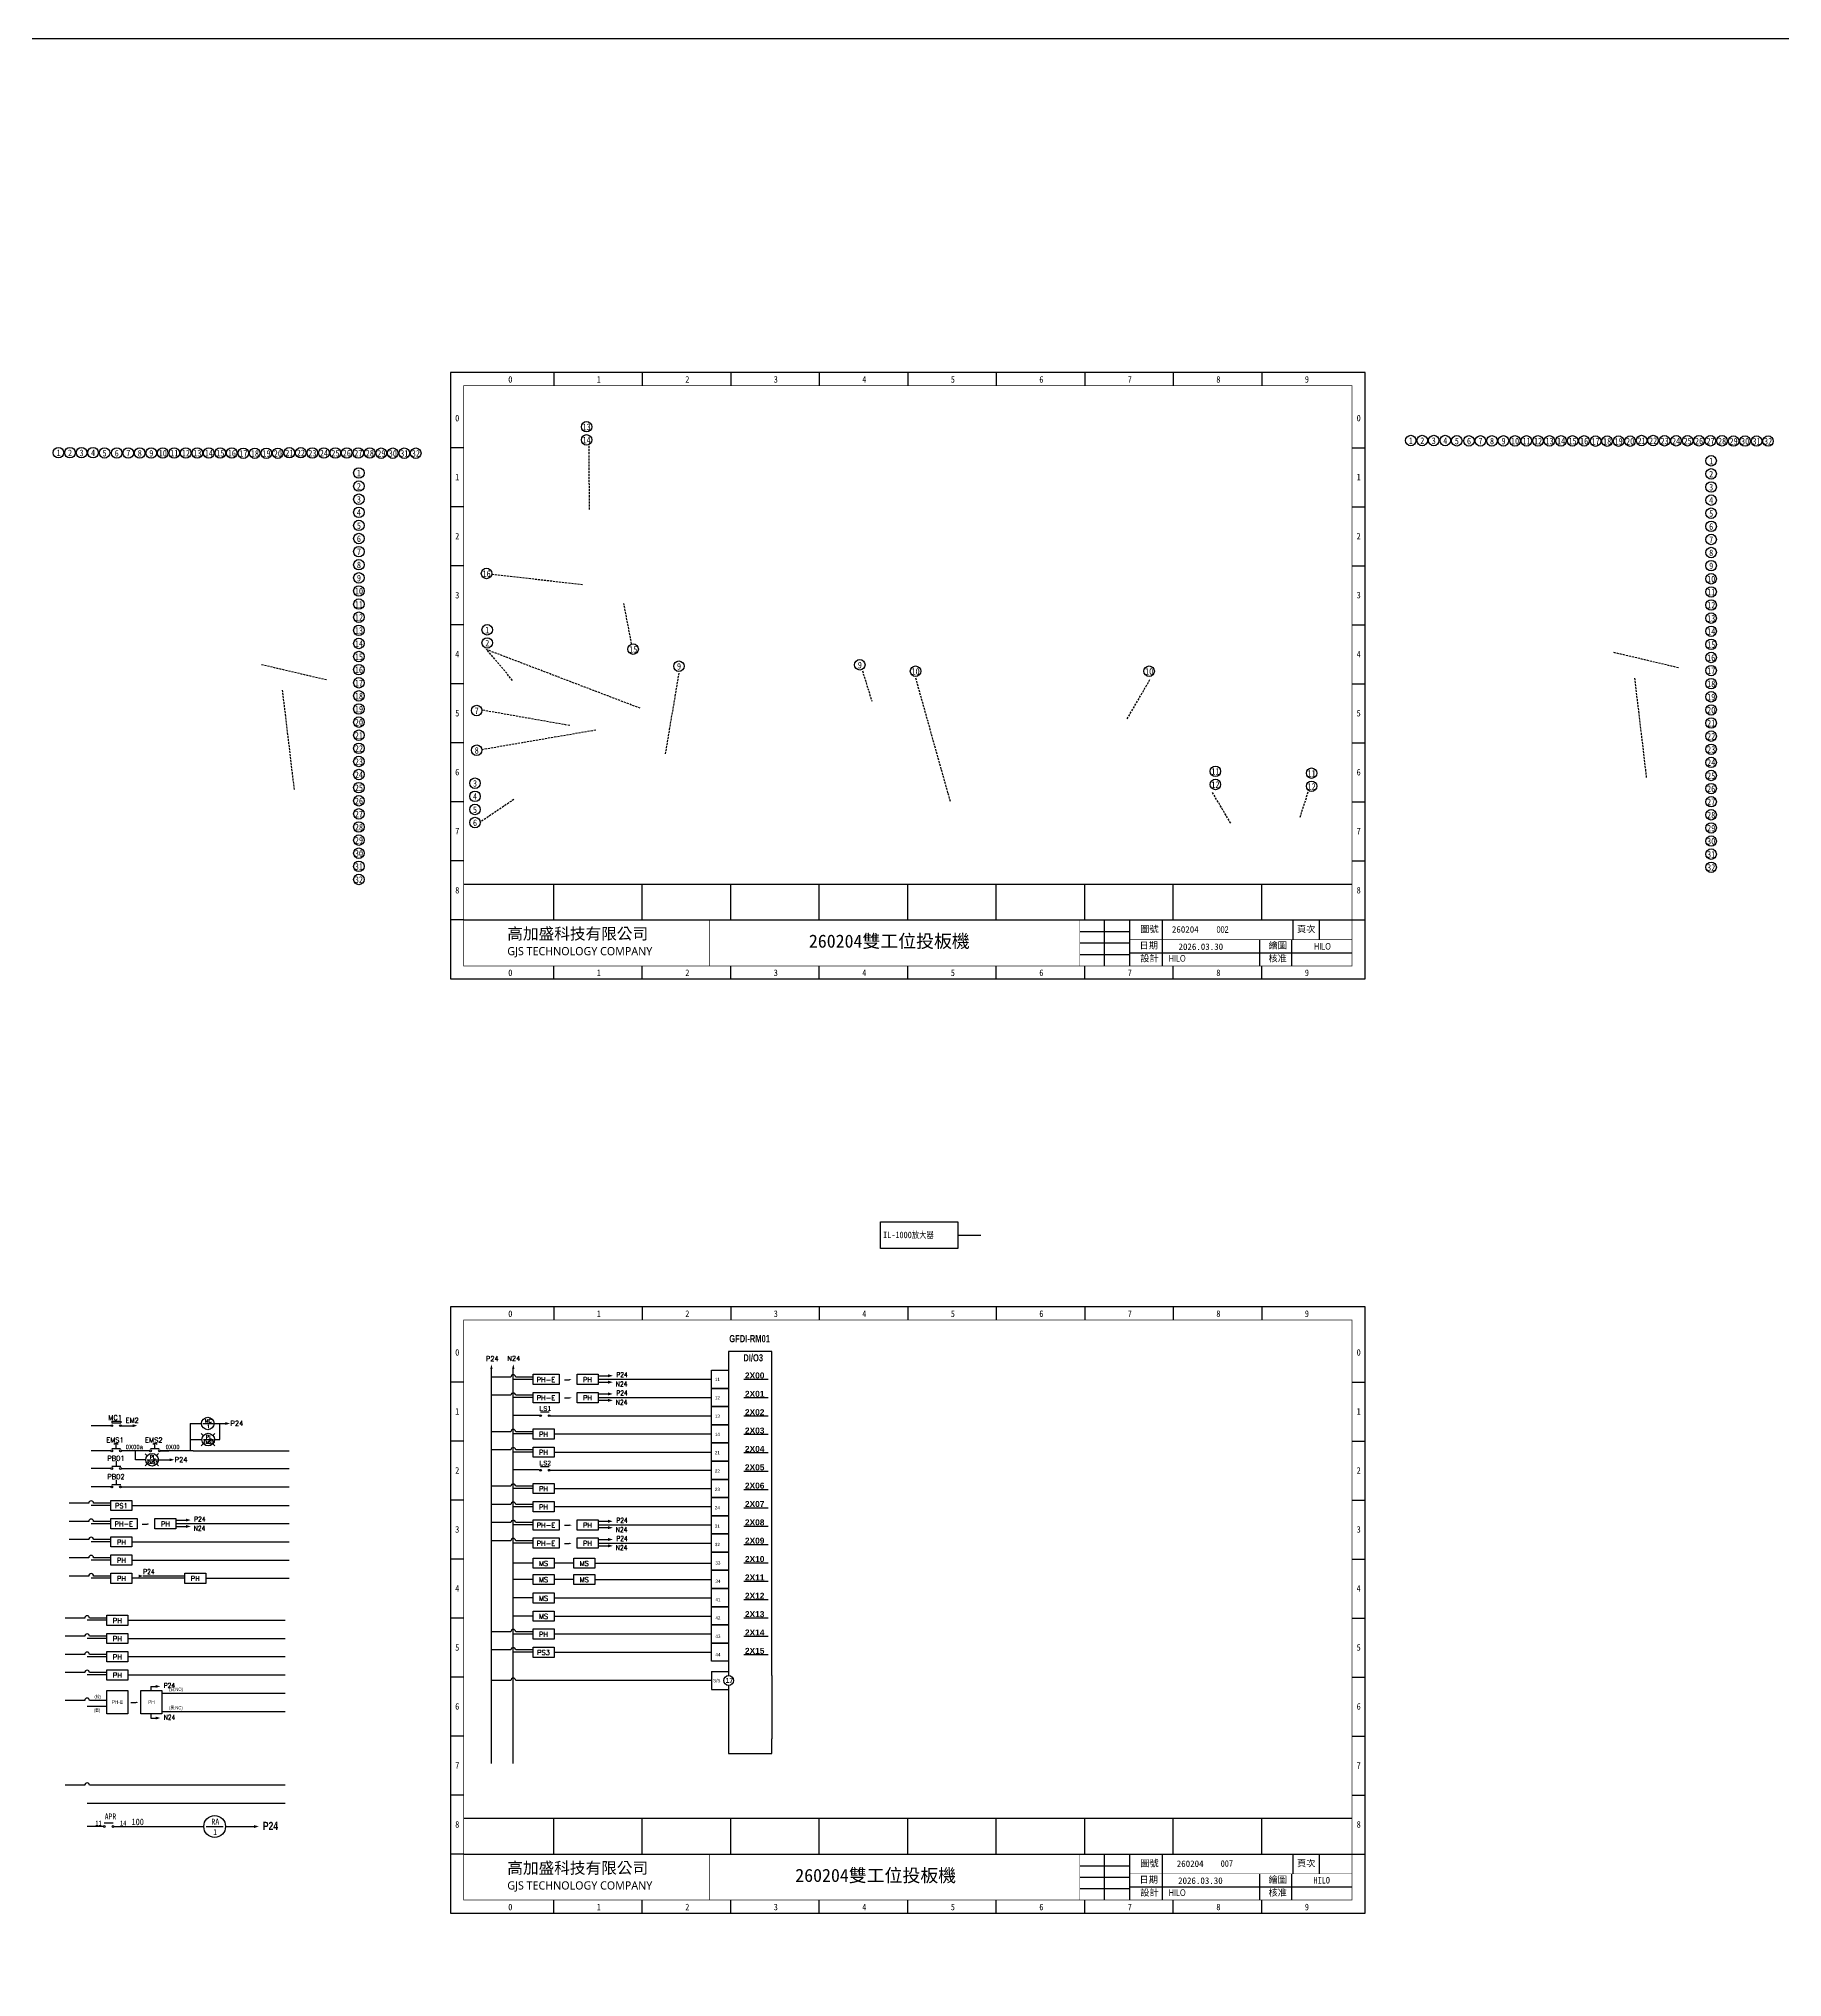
# Model space of a CAD drawing. Header units: millimetres. Extents: x -684 to 5961, y -1281 to 2539.
# Drawn here: x 694 to 1226, y 555 to 1146 of the extents above; entities that cross this region are included whole.
import ezdxf
from ezdxf.enums import TextEntityAlignment as Align

# ---------------------------------------------------------------- set-up
doc = ezdxf.new("R2010")
doc.units = ezdxf.units.MM
doc.header["$LTSCALE"] = 5
doc.header["$MEASUREMENT"] = 0
doc.linetypes.add('HIDDEN2', pattern=[0.1875, 0.125, -0.0625])
doc.layers.get('0').update_dxf_attribs({"linetype": 'CONTINUOUS'})
doc.layers.add('圖框', color=7, linetype='CONTINUOUS')
doc.layers.add('文字', color=4, linetype='CONTINUOUS')
doc.styles.add('DAYUM', font='complex', dxfattribs={"bigfont": 'dayum'})
doc.styles.add('DAYUS', font='romanc.shx', dxfattribs={"height": 25, "bigfont": 'dayus.shx'})
doc.styles.add('MtXpl_', font='mingliub.ttc')
doc.styles.add('sim', font='simplex.shx', dxfattribs={"width": 0.8, "bigfont": 'chineset.shx'})
doc.styles.add('ST', font='c2.shx', dxfattribs={"height": 375, "bigfont": 'china.shx'})
doc.styles.get("Standard").update_dxf_attribs({"font": 'arialbd.ttf', "height": 15})
doc.styles.add('新細明體', font='', dxfattribs={"width": 0.8})
doc.styles.add('標楷體', font='', dxfattribs={"width": 0.8})
doc.styles.add('線號', font='simplex.shx', dxfattribs={"height": 1.5, "bigfont": 'chineset.shx'})
doc.styles.get('新細明體').set_extended_font_data('新細明體')
doc.styles.get('標楷體').set_extended_font_data('標楷體')

# ---------------------------------------------------------------- blocks, each defined once
blk = doc.blocks.new('圖框')
at = {"layer": '圖框'}
for p, q in [((0, 185), (0, 0)), ((279, 185), (0, 185)), ((31.5, 185), (31.5, 181)), ((58.5, 185), (58.5, 181)), ((85.5, 185), (85.5, 181)), ((112.5, 185), (112.5, 181)), ((139.5, 185), (139.5, 181)), ((166.5, 185), (166.5, 181)), ((193.5, 185), (193.5, 181)), ((220.5, 185), (220.5, 181)), ((247.5, 185), (247.5, 181)), ((279, 0), (279, 185)), ((4, 162), (0, 162)), ((275, 162), (279, 162)), ((4, 144), (0, 144)), ((275, 144), (279, 144)), ((4, 126), (0, 126)), ((275, 126), (279, 126)), ((4, 108), (0, 108)), ((275, 108), (279, 108)), ((4, 90), (0, 90)), ((275, 90), (279, 90)), ((4, 72), (0, 72)), ((275, 72), (279, 72)), ((4, 54), (0, 54)), ((275, 54), (279, 54)), ((4, 36), (0, 36)), ((275, 36), (279, 36)), ((4, 28.96), (275, 28.96)), ((31.5, 17.96), (31.5, 28.96)), ((58.5, 17.96), (58.5, 28.96)), ((85.5, 18), (85.5, 29)), ((112.5, 17.96), (112.5, 28.96)), ((139.5, 17.96), (139.5, 28.96)), ((166.5, 17.96), (166.5, 28.96)), ((193.5, 17.96), (193.5, 28.96)), ((220.5, 17.96), (220.5, 28.96)), ((247.5, 17.96), (247.5, 28.96)), ((4, 18), (0, 18)), ((4, 18), (275, 18)), ((199.44, 18), (199.44, 4)), ((207.14, 18), (207.14, 4)), ((217.16, 18), (217.16, 4)), ((257, 18), (257, 12)), ((265, 18), (265, 12)), ((275, 18), (279, 18)), ((192, 14.5), (207.14, 14.5)), ((192, 11), (207.14, 11)), ((192, 7.5), (207.14, 7.5)), ((207.14, 8), (275, 8)), ((0, 0), (279, 0)), ((31.5, 0), (31.5, 4)), ((58.5, 0), (58.5, 4)), ((85.5, 0), (85.5, 4)), ((112.5, 0), (112.5, 4)), ((139.5, 0), (139.5, 4)), ((166.5, 0), (166.5, 4)), ((193.5, 0), (193.5, 4)), ((220.5, 0), (220.5, 4)), ((247.5, 0), (247.5, 4))]:
    blk.add_line(p, q, dxfattribs=at)
at = {"layer": '圖框', "const_width": 0.2}
for points in [[(4, 4), (275, 4), (275, 181), (4, 181)], [(4, 181), (275, 181), (275, 4), (4, 4)]]:
    blk.add_lwpolyline(points, close=True, dxfattribs=at)
at = {"layer": '圖框'}
for points, const_width in [([(4, 18), (275, 18)], 0.2), ([(79, 18), (79, 4)], 0.15), ([(192, 18), (192, 4)], 0.15), ([(207.14, 12), (275, 12)], 0.15)]:
    blk.add_lwpolyline(points, dxfattribs=dict(at, const_width=const_width))
for points in [[(246.85, 12), (246.85, 4)], [(256.58, 12), (256.58, 4)]]:
    blk.add_lwpolyline(points, dxfattribs=at)
at = {"insert": (17.34, 15.57), "char_height": 2, "width": 50.9822, "attachment_point": 1, "style": '線號'}
blk.add_mtext('{\\fMicrosoft JhengHei|b1|i0|c136|p34;\\H1.75x;\\C4;高加盛科技有限公司\\H0.85714x;\\P\\fMicrosoft JhengHei|b0|i0|c136|p34;\\H0.83333x;GJS TECHNOLOGY COMPANY}', dxfattribs=at)
at = {"layer": '圖框', "style": '標楷體', "width": 0.8}
for s, p in [('0', (17.64, 181.9)), ('1', (44.64, 181.9)), ('2', (71.64, 181.9)), ('3', (98.64, 181.9)), ('4', (125.64, 181.9)), ('5', (152.64, 181.9)), ('6', (179.64, 181.9)), ('7', (206.64, 181.9)), ('8', (233.64, 181.9)), ('9', (260.64, 181.9)), ('0', (1.45, 170.09)), ('0', (276.45, 170.09)), ('1', (1.45, 152.09)), ('1', (276.45, 152.09)), ('2', (1.45, 134.09)), ('2', (276.45, 134.09)), ('3', (1.45, 116.09)), ('3', (276.45, 116.09)), ('4', (1.45, 98.09)), ('4', (276.45, 98.09)), ('5', (1.45, 80.09)), ('5', (276.45, 80.09)), ('6', (1.45, 62.09)), ('6', (276.45, 62.09)), ('7', (1.45, 44.09)), ('7', (276.45, 44.09)), ('8', (1.45, 26.09)), ('8', (276.45, 26.09)), ('0', (17.64, 0.9)), ('1', (44.64, 0.9)), ('2', (71.64, 0.9)), ('3', (98.64, 0.9)), ('4', (125.64, 0.9)), ('5', (152.64, 0.9)), ('6', (179.64, 0.9)), ('7', (206.64, 0.9)), ('8', (233.64, 0.9)), ('9', (260.64, 0.9))]:
    blk.add_text(s, height=2, dxfattribs=at).set_placement(p)
at = {"layer": '圖框', "style": 'MtXpl_'}
for s, p in [('圖號', (210.44, 14.24)), ('頁次^J', (258.27, 14.24)), ('設計', (210.44, 5.29)), ('日期', (210.21, 9.25)), ('繪圖', (249.57, 9.25)), ('核准', (249.57, 5.29))]:
    blk.add_text(s, height=2, dxfattribs=at).set_placement(p)

msp = doc.modelspace()

# ---------------------------------------------------------------- linework, layer by layer
at = {"color": 1, "linetype": 'HIDDEN2'}
for p, q in [((861.953, 1002.395), (861.826, 1022.304)), ((859.845, 979.459), (831.914, 982.657)), ((874.8, 961.432), (872.441, 973.729)), ((838.501, 950.311), (830.499, 959.794)), ((877.442, 941.78), (830.649, 959.644)), ((1194.189, 954.139), (1174.16, 958.856)), ((781.678, 950.427), (761.649, 955.144)), ((885.139, 927.874), (889.339, 952.745)), ((945.206, 953.249), (948.067, 943.959)), ((771.934, 916.985), (768.336, 947.286)), ((972.053, 913.341), (961.438, 951.193)), ((1032.825, 950.427), (1025.81, 938.456)), ((1184.445, 920.697), (1180.846, 950.999)), ((855.91, 936.527), (829.049, 941.244)), ((863.848, 935.116), (829.049, 929.137)), ((838.89, 913.981), (828.482, 906.971)), ((1057.556, 906.71), (1051.879, 916.343)), ((1078.72, 908.544), (1081.226, 916.343))]:
    msp.add_line(p, q, dxfattribs=at)
at = {"color": 0, "linetype": 'Continuous'}
for p, q in [((974.316, 781.057), (981.313, 781.057)), ((719.152, 722.95), (722.559, 722.95)), ((740.183, 723.606), (740.183, 715.273)), ((740.183, 723.606), (743.59, 723.606)), ((747.43, 723.606), (750.837, 723.606)), ((749.133, 718.697), (749.133, 723.606)), ((846.624, 726.077), (838.702, 726.077)), ((849.936, 725.996), (899.125, 725.996)), ((740.183, 718.697), (743.718, 718.697)), ((747.558, 718.697), (749.133, 718.697)), ((723.471, 712.543), (723.471, 715.273)), ((726.597, 712.543), (723.471, 712.543)), ((730.437, 712.543), (733.844, 712.543)), ((730.992, 715.273), (733.608, 715.273)), ((741.062, 715.273), (770.349, 715.273)), ((846.624, 709.431), (838.702, 709.431)), ((849.936, 709.349), (899.125, 709.349)), ((732.469, 676.403), (722.352, 676.403)), ((899.125, 647.999), (899.125, 642.461)), ((917.587, 646.708), (917.587, 627.381)), ((904.399, 641.037), (904.399, 627.381)), ((769.114, 607.694), (708.691, 607.694))]:
    msp.add_line(p, q, dxfattribs=at)
for p, q in [((917.587, 745.61), (904.399, 745.61)), ((904.399, 745.61), (904.399, 738.619)), ((917.587, 646.708), (917.587, 745.61)), ((832.038, 619.857), (832.038, 740.226)), ((838.702, 697.916), (838.702, 740.226)), ((838.702, 697.916), (838.702, 740.226)), ((837.969, 737.757), (832.038, 737.757)), ((844.726, 737.074), (838.702, 737.074)), ((844.726, 737.074), (838.702, 737.074)), ((844.726, 737.757), (839.435, 737.757)), ((854.281, 736.979), (855.771, 736.979)), ((864.517, 736.247), (867.552, 736.247)), ((864.572, 738.169), (867.552, 738.169)), ((864.572, 737.093), (899.125, 737.093)), ((909.019, 737.119), (916.496, 737.119)), ((837.969, 732.208), (832.038, 732.208)), ((844.726, 731.525), (838.702, 731.525)), ((844.726, 731.525), (838.702, 731.525)), ((844.726, 732.208), (839.435, 732.208)), ((854.281, 731.43), (855.771, 731.43)), ((864.517, 730.698), (867.552, 730.698)), ((864.572, 732.62), (867.552, 732.62)), ((864.572, 731.545), (899.125, 731.545)), ((909.019, 731.519), (916.496, 731.519)), ((715.95, 722.95), (709.926, 722.95)), ((716.285, 724.363), (718.953, 724.363)), ((716.285, 724.363), (716.285, 723.863)), ((716.285, 723.863), (718.953, 723.863)), ((718.953, 724.363), (718.953, 723.863)), ((744.039, 723.606), (747.152, 723.606)), ((847.002, 727.129), (849.669, 727.129)), ((847.276, 725.984), (847.268, 725.984)), ((847.276, 725.984), (847.268, 725.984)), ((909.019, 725.919), (916.496, 725.919)), ((716.217, 716.013), (718.885, 716.013)), ((717.551, 716.013), (717.551, 717.493)), ((728.058, 716.013), (730.726, 716.013)), ((729.392, 716.013), (729.392, 717.493)), ((744.013, 720.054), (743.516, 720.562)), ((744.013, 717.325), (743.516, 716.817)), ((744.167, 718.697), (747.28, 718.697)), ((747.111, 717.34), (747.607, 716.832)), ((747.126, 720.07), (747.622, 720.577)), ((837.968, 721.111), (832.036, 721.111)), ((837.968, 715.562), (832.036, 715.562)), ((844.726, 720.427), (838.702, 720.427)), ((844.726, 721.111), (839.435, 721.111)), ((844.726, 715.562), (839.435, 715.562)), ((851.128, 720.447), (899.125, 720.447)), ((909.019, 720.319), (916.496, 720.319)), ((715.95, 715.273), (709.926, 715.273)), ((715.95, 709.876), (709.926, 709.876)), ((716.285, 710.598), (718.953, 710.598)), ((717.619, 710.598), (717.619, 712.077)), ((719.151, 709.895), (770.349, 709.902)), ((727.791, 715.273), (719.152, 715.273)), ((726.892, 713.9), (726.395, 714.408)), ((726.892, 711.171), (726.395, 710.663)), ((727.046, 712.543), (730.159, 712.543)), ((729.99, 711.186), (730.486, 710.678)), ((730.005, 713.916), (730.502, 714.423)), ((741.062, 715.273), (730.992, 715.273)), ((844.726, 714.878), (838.702, 714.878)), ((847.002, 710.483), (849.669, 710.483)), ((851.128, 714.898), (899.125, 714.898)), ((909.019, 714.719), (916.496, 714.719)), ((715.951, 704.276), (709.927, 704.276)), ((716.286, 704.998), (718.954, 704.998)), ((717.62, 704.998), (717.62, 706.477)), ((719.152, 704.295), (770.35, 704.302)), ((837.968, 704.464), (832.036, 704.464)), ((844.726, 703.781), (838.702, 703.781)), ((844.726, 704.464), (839.435, 704.464)), ((847.276, 709.338), (847.268, 709.338)), ((847.276, 709.338), (847.268, 709.338)), ((851.128, 703.8), (899.125, 703.8)), ((909.019, 709.119), (916.496, 709.119)), ((709.192, 699.282), (703.26, 699.282)), ((715.95, 698.599), (709.926, 698.599)), ((715.95, 699.282), (710.659, 699.282)), ((722.352, 698.618), (770.349, 698.618)), ((837.968, 698.915), (832.036, 698.915)), ((844.726, 698.232), (838.702, 698.232)), ((838.702, 628.908), (838.702, 697.916)), ((838.702, 619.857), (838.702, 697.916)), ((844.726, 698.915), (839.435, 698.915)), ((851.128, 698.251), (899.125, 698.251)), ((909.019, 703.519), (916.496, 703.519)), ((909.019, 697.919), (916.496, 697.919)), ((709.194, 693.733), (703.262, 693.733)), ((715.95, 693.05), (709.926, 693.05)), ((715.95, 693.05), (709.926, 693.05)), ((715.95, 693.733), (710.659, 693.733)), ((725.505, 692.955), (726.995, 692.955)), ((735.741, 692.223), (738.776, 692.223)), ((735.797, 694.145), (738.776, 694.145)), ((735.797, 693.07), (770.349, 693.07)), ((837.969, 693.366), (832.038, 693.366)), ((844.726, 692.683), (838.702, 692.683)), ((844.726, 692.683), (838.702, 692.683)), ((844.726, 693.366), (839.435, 693.366)), ((854.281, 692.588), (855.771, 692.588)), ((864.572, 693.778), (867.552, 693.778)), ((864.572, 692.702), (899.125, 692.702)), ((909.019, 692.315), (916.496, 692.315)), ((709.192, 688.185), (703.26, 688.185)), ((715.95, 687.501), (709.926, 687.501)), ((715.95, 688.185), (710.659, 688.185)), ((722.352, 687.521), (770.349, 687.521)), ((837.969, 687.817), (832.038, 687.817)), ((844.726, 687.134), (838.702, 687.134)), ((844.726, 687.134), (838.702, 687.134)), ((844.726, 687.817), (839.435, 687.817)), ((854.281, 687.039), (855.771, 687.039)), ((864.517, 691.856), (867.552, 691.856)), ((864.517, 686.307), (867.552, 686.307)), ((864.572, 688.229), (867.552, 688.229)), ((864.572, 687.154), (899.125, 687.154)), ((909.019, 686.715), (916.496, 686.715)), ((709.192, 682.636), (703.26, 682.636)), ((715.95, 681.952), (709.926, 681.952)), ((715.95, 682.636), (710.659, 682.636)), ((722.352, 681.972), (770.349, 681.972)), ((844.726, 680.994), (838.702, 680.994)), ((857.152, 680.994), (851.128, 680.994)), ((863.553, 681.014), (899.125, 681.014)), ((909.019, 681.115), (916.496, 681.115)), ((709.192, 677.087), (703.26, 677.087)), ((715.95, 676.403), (709.926, 676.403)), ((715.95, 677.087), (710.659, 677.087)), ((738.493, 677.087), (725.803, 677.087)), ((738.493, 676.403), (732.469, 676.403)), ((744.895, 676.423), (770.349, 676.423)), ((844.726, 676.036), (838.702, 676.036)), ((857.152, 676.036), (851.128, 676.036)), ((863.553, 676.056), (899.125, 676.056)), ((909.019, 675.515), (916.496, 675.515)), ((844.726, 670.385), (838.702, 670.385)), ((851.128, 670.405), (899.125, 670.405)), ((909.019, 669.915), (916.496, 669.915)), ((707.957, 664.256), (702.025, 664.256)), ((714.715, 663.572), (708.691, 663.572)), ((714.715, 664.256), (709.424, 664.256)), ((721.117, 663.592), (769.114, 663.592)), ((844.726, 664.836), (838.702, 664.836)), ((851.128, 664.856), (899.125, 664.856)), ((909.019, 664.315), (916.496, 664.315)), ((707.957, 658.707), (702.025, 658.707)), ((714.715, 658.023), (708.691, 658.023)), ((714.715, 658.707), (709.424, 658.707)), ((721.117, 658.043), (769.114, 658.043)), ((837.968, 660.073), (832.036, 660.073)), ((844.726, 659.39), (838.702, 659.39)), ((844.726, 660.073), (839.435, 660.073)), ((851.128, 659.409), (899.125, 659.409)), ((909.019, 658.715), (916.496, 658.715)), ((707.957, 653.158), (702.025, 653.158)), ((714.715, 652.474), (708.691, 652.474)), ((714.715, 653.158), (709.424, 653.158)), ((721.117, 652.494), (769.114, 652.494)), ((837.968, 654.524), (832.036, 654.524)), ((844.726, 653.841), (838.702, 653.841)), ((844.726, 654.524), (839.435, 654.524)), ((851.128, 653.86), (899.125, 653.86)), ((904.399, 651.615), (904.399, 646.708)), ((909.019, 653.115), (916.496, 653.115)), ((707.957, 647.609), (702.025, 647.609)), ((714.715, 646.926), (708.691, 646.926)), ((714.715, 647.609), (709.424, 647.609)), ((721.117, 646.945), (769.114, 646.945)), ((837.968, 645.237), (832.036, 645.237)), ((899.125, 645.237), (839.435, 645.237)), ((899.125, 647.999), (904.399, 647.999)), ((707.958, 639.131), (702.026, 639.131)), ((714.715, 639.131), (709.424, 639.131)), ((728.17, 643.41), (730.268, 643.41)), ((728.17, 643.41), (728.17, 642.15)), ((731.52, 641.396), (769.114, 641.396)), ((899.125, 642.461), (904.399, 642.461)), ((904.399, 643.708), (904.399, 641.037)), ((714.715, 637.304), (708.691, 637.304)), ((722.081, 638.534), (723.57, 638.534)), ((728.17, 635.03), (728.17, 633.762)), ((728.17, 633.762), (730.268, 633.762)), ((731.52, 635.796), (769.114, 635.796)), ((904.399, 627.381), (904.399, 622.907)), ((917.587, 622.907), (917.587, 627.381)), ((904.399, 622.907), (917.587, 622.907)), ((707.957, 613.243), (702.025, 613.243)), ((769.114, 613.243), (709.424, 613.243)), ((713.67, 600.67), (708.691, 600.67)), ((713.937, 601.815), (716.605, 601.815)), ((716.871, 600.67), (744.29, 600.67)), ((745.032, 600.67), (750.178, 600.67)), ((750.92, 600.67), (759.638, 600.67))]:
    msp.add_line(p, q)
for points in [[(2005.364, 1146.033), (-104.977, 1146.033), (-104.977, -1219.316), (2005.364, -1219.316)], [(844.726, 738.633), (852.704, 738.633), (852.704, 735.514), (844.726, 735.514)], [(858.171, 738.633), (864.572, 738.633), (864.572, 735.514), (858.171, 735.514)], [(844.726, 733.084), (852.704, 733.084), (852.704, 729.966), (844.726, 729.966)], [(858.171, 733.084), (864.572, 733.084), (864.572, 729.966), (858.171, 729.966)], [(844.726, 721.986), (851.128, 721.986), (851.128, 718.868), (844.726, 718.868)], [(844.726, 716.438), (851.128, 716.438), (851.128, 713.319), (844.726, 713.319)], [(844.726, 705.34), (851.128, 705.34), (851.128, 702.221), (844.726, 702.221)], [(715.95, 700.158), (722.352, 700.158), (722.352, 697.04), (715.95, 697.04)], [(844.726, 699.791), (851.128, 699.791), (851.128, 696.672), (844.726, 696.672)], [(715.95, 694.609), (723.928, 694.609), (723.928, 691.491), (715.95, 691.491)], [(729.395, 694.609), (735.797, 694.609), (735.797, 691.491), (729.395, 691.491)], [(844.726, 694.242), (852.704, 694.242), (852.704, 691.124), (844.726, 691.124)], [(858.171, 694.242), (864.572, 694.242), (864.572, 691.124), (858.171, 691.124)], [(715.95, 689.06), (722.352, 689.06), (722.352, 685.942), (715.95, 685.942)], [(844.726, 688.693), (852.704, 688.693), (852.704, 685.575), (844.726, 685.575)], [(858.171, 688.693), (864.572, 688.693), (864.572, 685.575), (858.171, 685.575)], [(715.95, 683.511), (722.352, 683.511), (722.352, 680.393), (715.95, 680.393)], [(844.726, 682.554), (851.128, 682.554), (851.128, 679.435), (844.726, 679.435)], [(857.152, 682.554), (863.553, 682.554), (863.553, 679.435), (857.152, 679.435)], [(715.95, 677.963), (722.352, 677.963), (722.352, 674.844), (715.95, 674.844)], [(738.493, 677.963), (744.895, 677.963), (744.895, 674.844), (738.493, 674.844)], [(844.726, 677.595), (851.128, 677.595), (851.128, 674.477), (844.726, 674.477)], [(857.152, 677.595), (863.553, 677.595), (863.553, 674.477), (857.152, 674.477)], [(844.726, 671.944), (851.128, 671.944), (851.128, 668.826), (844.726, 668.826)], [(714.715, 665.131), (721.117, 665.131), (721.117, 662.013), (714.715, 662.013)], [(844.726, 666.395), (851.128, 666.395), (851.128, 663.277), (844.726, 663.277)], [(714.715, 659.583), (721.117, 659.583), (721.117, 656.464), (714.715, 656.464)], [(844.726, 660.949), (851.128, 660.949), (851.128, 657.83), (844.726, 657.83)], [(714.715, 654.034), (721.117, 654.034), (721.117, 650.915), (714.715, 650.915)], [(844.726, 655.4), (851.128, 655.4), (851.128, 652.281), (844.726, 652.281)], [(714.715, 648.485), (721.117, 648.485), (721.117, 645.366), (714.715, 645.366)], [(714.715, 642.15), (721.117, 642.15), (721.117, 635.03), (714.715, 635.03)], [(725.119, 642.15), (731.52, 642.15), (731.52, 635.03), (725.119, 635.03)]]:
    msp.add_lwpolyline(points, close=True)
at = {"linetype": 'ByBlock'}
msp.add_lwpolyline([(950.689, 785.099), (974.316, 785.099), (974.316, 777.016), (950.689, 777.016)], close=True, dxfattribs=at)
at = {"color": 0, "linetype": 'Continuous'}
for points in [[(899.125, 739.868), (904.399, 739.868), (904.399, 734.319), (899.125, 734.319)], [(899.125, 734.319), (904.399, 734.319), (904.399, 728.77), (899.125, 728.77)], [(899.125, 728.77), (904.399, 728.77), (904.399, 723.221), (899.125, 723.221)], [(899.125, 723.221), (904.399, 723.221), (904.399, 717.672), (899.125, 717.672)], [(899.125, 717.672), (904.399, 717.672), (904.399, 712.123), (899.125, 712.123)], [(899.125, 712.123), (904.399, 712.123), (904.399, 706.575), (899.125, 706.575)], [(899.125, 706.575), (904.399, 706.575), (904.399, 701.026), (899.125, 701.026)], [(899.125, 701.026), (904.399, 701.026), (904.399, 695.477), (899.125, 695.477)], [(899.125, 695.477), (904.399, 695.477), (904.399, 689.928), (899.125, 689.928)], [(899.125, 689.928), (904.399, 689.928), (904.399, 684.379), (899.125, 684.379)], [(899.125, 684.379), (904.399, 684.379), (904.399, 678.83), (899.125, 678.83)], [(899.125, 678.83), (904.399, 678.83), (904.399, 673.281), (899.125, 673.281)], [(899.125, 673.281), (904.399, 673.281), (904.399, 667.733), (899.125, 667.733)], [(899.125, 667.733), (904.399, 667.733), (904.399, 662.184), (899.125, 662.184)], [(899.125, 662.184), (904.399, 662.184), (904.399, 656.635), (899.125, 656.635)], [(899.125, 656.635), (904.399, 656.635), (904.399, 651.086), (899.125, 651.086)]]:
    msp.add_lwpolyline(points, close=True, dxfattribs=at)
for centre, radius in [((861.067, 1027.685), 1.6), ((861.067, 1027.685), 1.6), ((861.067, 1023.685), 1.6), ((861.067, 1023.685), 1.6), ((1112.475, 1023.478), 1.6), ((1112.475, 1023.478), 1.6), ((1115.986, 1023.478), 1.6), ((1115.986, 1023.478), 1.6), ((1119.497, 1023.478), 1.6), ((1119.497, 1023.478), 1.6), ((1123.008, 1023.478), 1.6), ((1123.008, 1023.478), 1.6), ((1126.521, 1023.399), 1.6), ((1126.521, 1023.399), 1.6), ((1130.237, 1023.374), 1.6), ((1130.237, 1023.374), 1.6), ((1133.743, 1023.374), 1.6), ((1133.743, 1023.374), 1.6), ((1137.254, 1023.374), 1.6), ((1137.254, 1023.374), 1.6), ((1140.765, 1023.374), 1.6), ((1140.765, 1023.374), 1.6), ((1144.276, 1023.374), 1.6), ((1144.276, 1023.374), 1.6), ((1147.788, 1023.374), 1.6), ((1147.788, 1023.374), 1.6), ((1151.299, 1023.374), 1.6), ((1151.299, 1023.374), 1.6), ((1154.804, 1023.374), 1.6), ((1154.804, 1023.374), 1.6), ((1158.316, 1023.374), 1.6), ((1158.316, 1023.374), 1.6), ((1161.827, 1023.374), 1.6), ((1161.827, 1023.374), 1.6), ((1165.345, 1023.374), 1.6), ((1165.345, 1023.374), 1.6), ((1168.858, 1023.295), 1.6), ((1168.858, 1023.295), 1.6), ((1172.369, 1023.295), 1.6), ((1172.369, 1023.295), 1.6), ((1175.875, 1023.295), 1.6), ((1175.875, 1023.295), 1.6), ((1179.386, 1023.295), 1.6), ((1179.386, 1023.295), 1.6), ((1182.888, 1023.468), 1.6), ((1182.888, 1023.468), 1.6), ((1186.399, 1023.468), 1.6), ((1186.399, 1023.468), 1.6), ((1189.912, 1023.389), 1.6), ((1189.912, 1023.389), 1.6), ((1193.423, 1023.389), 1.6), ((1193.423, 1023.389), 1.6), ((1196.929, 1023.389), 1.6), ((1196.929, 1023.389), 1.6), ((1200.407, 1023.389), 1.6), ((1200.407, 1023.389), 1.6), ((1203.918, 1023.389), 1.6), ((1203.918, 1023.389), 1.6), ((1207.43, 1023.389), 1.6), ((1207.43, 1023.389), 1.6), ((1210.943, 1023.31), 1.6), ((1210.943, 1023.31), 1.6), ((1214.454, 1023.31), 1.6), ((1214.454, 1023.31), 1.6), ((1217.965, 1023.31), 1.6), ((1217.965, 1023.31), 1.6), ((1221.476, 1023.31), 1.6), ((1221.476, 1023.31), 1.6), ((699.964, 1019.765), 1.6), ((699.964, 1019.765), 1.6), ((703.475, 1019.765), 1.6), ((703.475, 1019.765), 1.6), ((706.987, 1019.765), 1.6), ((706.987, 1019.765), 1.6), ((710.498, 1019.765), 1.6), ((710.498, 1019.765), 1.6), ((714.011, 1019.686), 1.6), ((714.011, 1019.686), 1.6), ((717.727, 1019.662), 1.6), ((717.727, 1019.662), 1.6), ((721.232, 1019.662), 1.6), ((721.232, 1019.662), 1.6), ((724.743, 1019.662), 1.6), ((724.743, 1019.662), 1.6), ((728.255, 1019.662), 1.6), ((728.255, 1019.662), 1.6), ((731.766, 1019.662), 1.6), ((731.766, 1019.662), 1.6), ((735.277, 1019.662), 1.6), ((735.277, 1019.662), 1.6), ((738.788, 1019.662), 1.6), ((738.788, 1019.662), 1.6), ((742.294, 1019.662), 1.6), ((742.294, 1019.662), 1.6), ((745.805, 1019.662), 1.6), ((745.805, 1019.662), 1.6), ((749.316, 1019.662), 1.6), ((749.316, 1019.662), 1.6), ((752.834, 1019.662), 1.6), ((752.834, 1019.662), 1.6), ((756.347, 1019.583), 1.6), ((756.347, 1019.583), 1.6), ((759.859, 1019.583), 1.6), ((759.859, 1019.583), 1.6), ((763.364, 1019.583), 1.6), ((763.364, 1019.583), 1.6), ((766.875, 1019.583), 1.6), ((766.875, 1019.583), 1.6), ((770.377, 1019.756), 1.6), ((770.377, 1019.756), 1.6), ((773.888, 1019.756), 1.6), ((773.888, 1019.756), 1.6), ((777.401, 1019.677), 1.6), ((777.401, 1019.677), 1.6), ((780.913, 1019.677), 1.6), ((780.913, 1019.677), 1.6), ((784.418, 1019.677), 1.6), ((784.418, 1019.677), 1.6), ((787.897, 1019.677), 1.6), ((787.897, 1019.677), 1.6), ((791.408, 1019.677), 1.6), ((791.408, 1019.677), 1.6), ((794.919, 1019.677), 1.6), ((794.919, 1019.677), 1.6), ((798.432, 1019.598), 1.6), ((798.432, 1019.598), 1.6), ((801.943, 1019.598), 1.6), ((801.943, 1019.598), 1.6), ((805.454, 1019.598), 1.6), ((805.454, 1019.598), 1.6), ((808.966, 1019.598), 1.6), ((808.966, 1019.598), 1.6), ((1204.112, 1017.293), 1.6), ((1204.112, 1017.293), 1.6), ((791.602, 1013.58), 1.6), ((791.602, 1013.58), 1.6), ((1204.112, 1013.293), 1.6), ((1204.112, 1013.293), 1.6), ((791.602, 1009.58), 1.6), ((791.602, 1009.58), 1.6), ((791.602, 1005.58), 1.6), ((791.602, 1005.58), 1.6), ((1204.112, 1009.293), 1.6), ((1204.112, 1009.293), 1.6), ((1204.112, 1005.293), 1.6), ((1204.112, 1005.293), 1.6), ((791.602, 1001.58), 1.6), ((791.602, 1001.58), 1.6), ((1204.112, 1001.293), 1.6), ((1204.112, 1001.293), 1.6), ((791.602, 997.58), 1.6), ((791.602, 997.58), 1.6), ((791.602, 993.58), 1.6), ((791.602, 993.58), 1.6), ((1204.112, 997.293), 1.6), ((1204.112, 997.293), 1.6), ((1204.112, 993.293), 1.6), ((1204.112, 993.293), 1.6), ((791.602, 989.58), 1.6), ((791.602, 989.58), 1.6), ((1204.112, 989.293), 1.6), ((1204.112, 989.293), 1.6), ((791.602, 985.58), 1.6), ((791.602, 985.58), 1.6), ((791.602, 981.58), 1.6), ((791.602, 981.58), 1.6), ((830.544, 982.928), 1.6), ((830.544, 982.928), 1.6), ((1204.112, 985.293), 1.6), ((1204.112, 985.293), 1.6), ((1204.112, 981.293), 1.6), ((1204.112, 981.293), 1.6), ((791.602, 977.58), 1.6), ((791.602, 977.58), 1.6), ((1204.112, 977.293), 1.6), ((1204.112, 977.293), 1.6), ((791.602, 973.58), 1.6), ((791.602, 973.58), 1.6), ((791.602, 969.58), 1.6), ((791.602, 969.58), 1.6), ((1204.112, 973.293), 1.6), ((1204.112, 973.293), 1.6), ((1204.112, 969.293), 1.6), ((1204.112, 969.293), 1.6), ((791.602, 965.58), 1.6), ((791.602, 965.58), 1.6), ((830.752, 965.73), 1.6), ((830.752, 965.73), 1.6), ((1204.112, 965.293), 1.6), ((1204.112, 965.293), 1.6), ((791.602, 961.58), 1.6), ((791.602, 961.58), 1.6), ((791.602, 957.58), 1.6), ((791.602, 957.58), 1.6), ((830.752, 961.73), 1.6), ((830.752, 961.73), 1.6), ((875.27, 959.838), 1.6), ((875.27, 959.838), 1.6), ((1204.112, 961.293), 1.6), ((1204.112, 961.293), 1.6), ((1204.112, 957.293), 1.6), ((1204.112, 957.293), 1.6), ((791.602, 953.58), 1.6), ((791.602, 953.58), 1.6), ((889.239, 954.631), 1.6), ((889.239, 954.631), 1.6), ((944.406, 955.055), 1.6), ((944.406, 955.055), 1.6), ((961.408, 953.101), 1.6), ((961.408, 953.101), 1.6), ((1032.66, 953.101), 1.6), ((1032.66, 953.101), 1.6), ((1204.112, 953.293), 1.6), ((1204.112, 953.293), 1.6), ((791.602, 949.58), 1.6), ((791.602, 949.58), 1.6), ((791.602, 945.58), 1.6), ((791.602, 945.58), 1.6), ((1204.112, 949.293), 1.6), ((1204.112, 949.293), 1.6), ((1204.112, 945.293), 1.6), ((1204.112, 945.293), 1.6), ((791.602, 941.58), 1.6), ((791.602, 941.58), 1.6), ((827.535, 941.114), 1.6), ((827.535, 941.114), 1.6), ((1204.112, 941.293), 1.6), ((1204.112, 941.293), 1.6), ((791.602, 937.58), 1.6), ((791.602, 937.58), 1.6), ((791.602, 933.58), 1.6), ((791.602, 933.58), 1.6), ((1204.112, 937.293), 1.6), ((1204.112, 937.293), 1.6), ((1204.112, 933.293), 1.6), ((1204.112, 933.293), 1.6), ((791.602, 929.58), 1.6), ((791.602, 929.58), 1.6), ((827.535, 929.006), 1.6), ((827.535, 929.006), 1.6), ((1204.112, 929.293), 1.6), ((1204.112, 929.293), 1.6), ((791.602, 925.58), 1.6), ((791.602, 925.58), 1.6), ((791.602, 921.58), 1.6), ((791.602, 921.58), 1.6), ((1052.881, 922.566), 1.6), ((1052.881, 922.566), 1.6), ((1082.228, 922.001), 1.6), ((1082.228, 922.001), 1.6), ((1204.112, 925.293), 1.6), ((1204.112, 925.293), 1.6), ((1204.112, 921.293), 1.6), ((1204.112, 921.293), 1.6), ((791.602, 917.58), 1.6), ((791.602, 917.58), 1.6), ((827.011, 918.932), 1.6), ((827.011, 918.932), 1.6), ((1052.881, 918.566), 1.6), ((1052.881, 918.566), 1.6), ((1082.228, 918.001), 1.6), ((1082.228, 918.001), 1.6), ((1204.112, 917.293), 1.6), ((1204.112, 917.293), 1.6), ((791.602, 913.58), 1.6), ((791.602, 913.58), 1.6), ((791.602, 909.58), 1.6), ((791.602, 909.58), 1.6), ((827.011, 914.932), 1.6), ((827.011, 914.932), 1.6), ((827.011, 910.932), 1.6), ((827.011, 910.932), 1.6), ((1204.112, 913.293), 1.6), ((1204.112, 913.293), 1.6), ((1204.112, 909.293), 1.6), ((1204.112, 909.293), 1.6), ((791.602, 905.58), 1.6), ((791.602, 905.58), 1.6), ((827.011, 906.932), 1.6), ((827.011, 906.932), 1.6), ((1204.112, 905.293), 1.6), ((1204.112, 905.293), 1.6), ((791.602, 901.58), 1.6), ((791.602, 901.58), 1.6), ((791.602, 897.58), 1.6), ((791.602, 897.58), 1.6), ((1204.112, 901.293), 1.6), ((1204.112, 901.293), 1.6), ((1204.112, 897.293), 1.6), ((1204.112, 897.293), 1.6), ((791.602, 893.58), 1.6), ((791.602, 893.58), 1.6), ((1204.112, 893.293), 1.6), ((1204.112, 893.293), 1.6), ((791.602, 889.58), 1.6), ((791.602, 889.58), 1.6), ((716.217, 722.95), 0.267), ((718.885, 722.95), 0.267), ((847.002, 725.996), 0.267), ((849.669, 725.996), 0.267), ((716.217, 715.273), 0.267), ((718.885, 715.273), 0.267), ((728.058, 715.273), 0.267), ((730.726, 715.273), 0.267), ((716.217, 709.876), 0.267), ((718.885, 709.876), 0.267), ((847.002, 709.349), 0.267), ((849.669, 709.349), 0.267), ((716.218, 704.276), 0.267), ((718.886, 704.276), 0.267), ((904.399, 645.208), 1.5), ((747.605, 600.67), 3.315), ((713.937, 600.682), 0.267), ((716.605, 600.682), 0.267)]:
    msp.add_circle(centre, radius)
at = {"linetype": 'Continuous'}
for centre in [(745.51, 723.606), (745.638, 718.697), (728.517, 712.543)]:
    msp.add_circle(centre, 1.92, dxfattribs=at)
for centre, radius, start, end in [((838.702, 737.757), 0.733, 0, 180), ((838.702, 732.208), 0.733, 0, 180), ((838.701, 721.111), 0.733, 0, 180), ((717.529, 716.538), 0.943, 45.352585, 135.352585), ((729.37, 716.538), 0.943, 45.352585, 135.352585), ((838.701, 715.562), 0.733, 0, 180), ((838.701, 704.464), 0.733, 0, 180), ((709.925, 699.282), 0.733, 0, 180), ((838.701, 698.915), 0.733, 0, 180), ((709.926, 693.733), 0.733, 0, 180), ((838.702, 693.366), 0.733, 0, 180), ((709.925, 688.185), 0.733, 0, 180), ((838.702, 687.817), 0.733, 0, 180), ((709.925, 682.636), 0.733, 0, 180), ((709.925, 677.087), 0.733, 0, 180), ((708.689, 664.256), 0.733, 0, 180), ((708.689, 658.707), 0.733, 0, 180), ((838.701, 660.073), 0.733, 0, 180), ((708.689, 653.158), 0.733, 0, 180), ((838.701, 654.524), 0.733, 0, 180), ((708.689, 647.609), 0.733, 0, 180), ((838.701, 645.237), 0.733, 0, 180), ((708.691, 639.131), 0.733, 0, 180), ((708.689, 613.243), 0.733, 0, 180)]:
    msp.add_arc(centre, radius, start, end)
for points in [[(831.674, 740.226), (832.402, 740.226), (832.038, 741.682)], [(831.674, 740.226), (832.402, 740.226), (832.038, 741.682)], [(838.338, 740.226), (839.066, 740.226), (838.702, 741.682)], [(838.338, 740.226), (839.066, 740.226), (838.702, 741.682)], [(856.531, 736.982), (855.815, 736.761), (855.815, 737.206), (855.815, 736.982)], [(869.072, 738.175), (867.641, 737.733), (867.641, 738.623), (867.641, 738.175)], [(869.072, 736.225), (867.641, 735.782), (867.641, 736.672), (867.641, 736.225)], [(856.531, 731.433), (855.815, 731.212), (855.815, 731.657), (855.815, 731.433)], [(869.072, 732.626), (867.641, 732.184), (867.641, 733.074), (867.641, 732.626)], [(869.072, 730.676), (867.641, 730.233), (867.641, 731.123), (867.641, 730.676)], [(723.989, 722.95), (722.559, 722.508), (722.559, 723.398), (722.559, 722.95)], [(752.267, 723.606), (750.837, 723.164), (750.837, 724.054), (750.837, 723.606)], [(735.275, 712.543), (733.844, 712.101), (733.844, 712.991), (733.844, 712.543)], [(727.755, 692.958), (727.04, 692.737), (727.04, 693.182), (727.04, 692.958)], [(740.296, 694.151), (738.865, 693.709), (738.865, 694.599), (738.865, 694.151)], [(740.296, 692.201), (738.865, 691.759), (738.865, 692.649), (738.865, 692.201)], [(856.531, 692.591), (855.815, 692.37), (855.815, 692.815), (855.815, 692.591)], [(869.072, 693.784), (867.641, 693.342), (867.641, 694.232), (867.641, 693.784)], [(869.072, 691.834), (867.641, 691.391), (867.641, 692.281), (867.641, 691.834)], [(856.531, 687.042), (855.815, 686.821), (855.815, 687.266), (855.815, 687.042)], [(869.072, 688.235), (867.641, 687.793), (867.641, 688.683), (867.641, 688.235)], [(869.072, 686.285), (867.641, 685.843), (867.641, 686.732), (867.641, 686.285)], [(725.803, 677.087), (724.373, 676.645), (724.373, 677.535), (724.373, 677.087)], [(724.33, 638.537), (723.615, 638.316), (723.615, 638.761), (723.615, 638.537)], [(731.003, 643.416), (729.572, 642.974), (729.572, 643.864), (729.572, 643.416)], [(731.003, 633.768), (729.572, 633.326), (729.572, 634.216), (729.572, 633.768)], [(761.069, 600.67), (759.638, 601.113), (759.638, 600.223), (759.638, 600.67)]]:
    msp.add_solid(points)

# ---------------------------------------------------------------- block references
at = {"color": 0, "linetype": 'Continuous'}
for p in [(819.532, 859.222), (819.531, 574.222)]:
    msp.add_blockref('圖框', p, dxfattribs=at)

# ---------------------------------------------------------------- texts
at = {"style": '標楷體', "width": 0.8}
for s, p in [('13', (861.084, 1026.629)), ('14', (861.084, 1022.629)), ('1', (1112.492, 1022.421)), ('2', (1116.003, 1022.421)), ('3', (1119.514, 1022.421)), ('4', (1123.025, 1022.421)), ('5', (1126.539, 1022.342)), ('6', (1130.254, 1022.318)), ('7', (1133.76, 1022.318)), ('8', (1137.271, 1022.318)), ('9', (1140.782, 1022.318)), ('10', (1144.294, 1022.318)), ('11', (1147.805, 1022.318)), ('12', (1151.316, 1022.318)), ('13', (1154.822, 1022.318)), ('14', (1158.333, 1022.318)), ('15', (1161.844, 1022.318)), ('16', (1165.362, 1022.318)), ('17', (1168.875, 1022.239)), ('18', (1172.386, 1022.239)), ('19', (1175.892, 1022.239)), ('20', (1179.403, 1022.239)), ('21', (1182.905, 1022.412)), ('22', (1186.416, 1022.412)), ('23', (1189.929, 1022.333)), ('24', (1193.44, 1022.333)), ('25', (1196.946, 1022.333)), ('26', (1200.424, 1022.333)), ('27', (1203.936, 1022.333)), ('28', (1207.447, 1022.333)), ('29', (1210.96, 1022.254)), ('30', (1214.471, 1022.254)), ('31', (1217.982, 1022.254)), ('32', (1221.493, 1022.254)), ('1', (699.981, 1018.709)), ('2', (703.493, 1018.709)), ('3', (707.004, 1018.709)), ('4', (710.515, 1018.709)), ('5', (714.028, 1018.63)), ('6', (717.744, 1018.605)), ('7', (721.249, 1018.605)), ('8', (724.761, 1018.605)), ('9', (728.272, 1018.605)), ('10', (731.783, 1018.605)), ('11', (735.294, 1018.605)), ('12', (738.805, 1018.605)), ('13', (742.311, 1018.605)), ('14', (745.822, 1018.605)), ('15', (749.333, 1018.605)), ('16', (752.851, 1018.605)), ('17', (756.365, 1018.526)), ('18', (759.876, 1018.526)), ('19', (763.381, 1018.526)), ('20', (766.893, 1018.526)), ('21', (770.394, 1018.699)), ('22', (773.906, 1018.699)), ('23', (777.419, 1018.62)), ('24', (780.93, 1018.62)), ('25', (784.436, 1018.62)), ('26', (787.914, 1018.62)), ('27', (791.425, 1018.62)), ('28', (794.936, 1018.62)), ('29', (798.449, 1018.542)), ('30', (801.96, 1018.542)), ('31', (805.472, 1018.542)), ('32', (808.983, 1018.542)), ('1', (1204.13, 1016.237)), ('1', (791.619, 1012.524)), ('2', (1204.13, 1012.237)), ('3', (791.619, 1004.524)), ('2', (791.619, 1008.524)), ('4', (1204.13, 1004.237)), ('3', (1204.13, 1008.237)), ('4', (791.619, 1000.524)), ('5', (1204.13, 1000.237)), ('5', (791.619, 996.524)), ('6', (791.619, 992.524)), ('6', (1204.13, 996.237)), ('7', (1204.13, 992.237)), ('7', (791.619, 988.524)), ('8', (1204.13, 988.237)), ('8', (791.619, 984.524)), ('9', (791.619, 980.524)), ('16', (830.561, 981.871)), ('10', (1204.13, 980.237)), ('9', (1204.13, 984.237)), ('10', (791.619, 976.524)), ('11', (1204.13, 976.237)), ('11', (791.619, 972.524)), ('12', (791.619, 968.524)), ('12', (1204.13, 972.237)), ('13', (1204.13, 968.237)), ('13', (791.619, 964.524)), ('1', (830.769, 964.674)), ('14', (1204.13, 964.237)), ('14', (791.619, 960.524)), ('15', (791.619, 956.524)), ('2', (830.769, 960.674)), ('15', (875.287, 958.782)), ('15', (1204.13, 960.237)), ('16', (1204.13, 956.237)), ('16', (791.619, 952.524)), ('9', (889.256, 953.575)), ('9', (944.423, 953.998)), ('10', (961.425, 952.044)), ('10', (1032.677, 952.044)), ('17', (1204.13, 952.237)), ('17', (791.619, 948.524)), ('18', (791.619, 944.524)), ('18', (1204.13, 948.237)), ('19', (1204.13, 944.237)), ('19', (791.619, 940.524)), ('7', (827.552, 940.057)), ('20', (1204.13, 940.237)), ('20', (791.619, 936.524)), ('21', (791.619, 932.524)), ('21', (1204.13, 936.237)), ('22', (791.619, 928.524)), ('8', (827.552, 927.95)), ('22', (1204.13, 932.237)), ('23', (1204.13, 928.237)), ('23', (791.619, 924.524)), ('24', (791.619, 920.524)), ('11', (1052.898, 921.509)), ('11', (1082.246, 920.945)), ('24', (1204.13, 924.237)), ('25', (791.619, 916.524)), ('3', (827.028, 917.876)), ('12', (1052.898, 917.509)), ('12', (1082.246, 916.945)), ('25', (1204.13, 920.237)), ('26', (1204.13, 916.237)), ('26', (791.619, 912.524)), ('4', (827.028, 913.876)), ('5', (827.028, 909.876)), ('27', (1204.13, 912.237)), ('27', (791.619, 908.524)), ('28', (791.619, 904.524)), ('6', (827.028, 905.876)), ('28', (1204.13, 908.237)), ('29', (1204.13, 904.237)), ('29', (791.619, 900.524)), ('30', (1204.13, 900.237)), ('30', (791.619, 896.524)), ('31', (791.619, 892.524)), ('31', (1204.13, 896.237)), ('32', (1204.13, 892.237)), ('32', (791.619, 888.524))]:
    msp.add_text(s, height=2, dxfattribs=at).set_placement(p, align=Align.CENTER)
at = {"width": 0.8}
for s, height, style, p in [('IL-1000放大器', 2, 'MtXpl_', (951.512, 780.151)), ('P24', 1.5, 'sim', (870.12, 737.708)), ('N24', 1.5, 'sim', (869.993, 734.898)), ('P24', 1.5, 'sim', (870.12, 732.159)), ('N24', 1.5, 'sim', (869.993, 729.349)), ('N24', 1.5, 'sim', (741.218, 690.874)), ('P24', 1.5, 'sim', (741.344, 693.684)), ('N24', 1.5, 'sim', (869.993, 690.507)), ('P24', 1.5, 'sim', (870.12, 693.317)), ('N24', 1.5, 'sim', (869.993, 684.958)), ('P24', 1.5, 'sim', (870.12, 687.768)), ('P24', 1.5, 'sim', (725.803, 677.654)), ('(棕)', 1, '新細明體', (710.924, 639.787)), ('P24', 1.5, 'sim', (732.051, 642.949)), ('(白;NO)', 1, '新細明體', (733.693, 642.051)), ('(藍)', 1, '新細明體', (710.78, 635.642)), ('N24', 1.5, 'sim', (732.051, 633.239)), ('(黑;NC)', 1, '新細明體', (733.693, 636.406))]:
    msp.add_text(s, height=height, dxfattribs=dict(at, style=style)).set_placement(p)
at = {"color": 2, "width": 0.75}
for s, p in [('GFDI-RM01', (904.59, 748.402)), ('DI/O3', (908.884, 742.555))]:
    msp.add_text(s, height=2.2, dxfattribs=at).set_placement(p)
for s, height, style, p in [('P24', 1.5, 'DAYUS', (830.34, 742.63)), ('N24', 1.5, 'DAYUS', (836.853, 742.699)), ('11', 1, 'ST', (900.187, 736.552)), ('12', 1, 'ST', (900.187, 730.952)), ('EM2', 1.5, 'DAYUS', (720.405, 723.808)), ('P24', 1.5, 'DAYUS', (752.421, 722.944)), ('13', 1, 'ST', (900.187, 725.352)), ('14', 1, 'ST', (900.187, 719.801)), ('P24', 1.5, 'DAYUS', (735.403, 711.831)), ('21', 1, 'ST', (900.187, 714.201)), ('22', 1, 'ST', (900.187, 708.601)), ('23', 1, 'ST', (900.187, 703.001)), ('24', 1, 'ST', (900.187, 697.401)), ('31', 1, 'ST', (900.187, 691.801)), ('32', 1, 'ST', (900.187, 686.201)), ('33', 1, 'ST', (900.36, 680.601)), ('34', 1, 'ST', (900.36, 675.001)), ('41', 1, 'ST', (900.36, 669.401)), ('42', 1, 'ST', (900.36, 663.801)), ('43', 1, 'ST', (900.36, 658.201)), ('44', 1, 'ST', (900.36, 652.601)), ('S/S', 1, 'ST', (899.661, 644.685))]:
    msp.add_text(s, height=height, dxfattribs=dict(style=style)).set_placement(p)
for s, height, p in [('2X00', 1.82, (909.375, 737.352)), ('2X01', 1.82, (909.375, 731.752)), ('2X02', 1.82, (909.375, 726.152)), ('2X03', 1.82, (909.375, 720.552)), ('2X04', 1.82, (909.375, 714.952)), ('2X05', 1.82, (909.375, 709.352)), ('2X06', 1.82, (909.375, 703.752)), ('2X07', 1.82, (909.375, 698.152)), ('2X08', 1.82, (909.375, 692.547)), ('2X09', 1.82, (909.375, 686.947)), ('2X10', 1.82, (909.375, 681.347)), ('2X11', 1.82, (909.375, 675.747)), ('2X12', 1.82, (909.375, 670.147)), ('2X13', 1.82, (909.375, 664.547)), ('2X14', 1.82, (909.375, 658.947)), ('2X15', 1.82, (909.375, 653.347)), ('17', 1.5, (903.466, 644.489))]:
    msp.add_text(s, height=height).set_placement(p)
for s, height, style, p in [('PH-E', 1.5, 'DAYUS', (848.666, 736.989)), ('PH', 1.5, 'DAYUS', (861.37, 736.989)), ('PH-E', 1.5, 'DAYUS', (848.666, 731.44)), ('PH', 1.5, 'DAYUS', (861.37, 731.44)), ('MC1', 1.5, 'DAYUM', (717.259, 725.399)), ('MC', 1.089, 'DAYUM', (745.675, 724.427)), ('1', 1.089, 'DAYUM', (745.675, 722.7)), ('EMS1', 1.5, 'DAYUS', (717.191, 718.552)), ('EMS2', 1.5, 'DAYUS', (729.032, 718.552)), ('EMS2', 0.9, 'DAYUM', (745.803, 717.873)), ('PL', 1.089, 'DAYUM', (745.803, 719.518)), ('PH', 1.5, 'DAYUS', (847.925, 720.343)), ('PH', 1.5, 'DAYUS', (847.925, 714.794)), ('PB01', 1.5, 'DAYUS', (717.49, 712.983)), ('EMS1', 0.9, 'DAYUM', (728.683, 711.719)), ('PL', 1.089, 'DAYUM', (728.683, 713.364)), ('PB02', 1.5, 'DAYUS', (717.491, 707.383)), ('PH', 1.5, 'DAYUS', (847.925, 703.696)), ('PS1', 1.5, 'DAYUS', (719.149, 698.514)), ('PH', 1.5, 'DAYUS', (847.925, 698.147)), ('PH-E', 1.5, 'DAYUS', (719.891, 692.965)), ('PH', 1.5, 'DAYUS', (732.594, 692.965)), ('PH-E', 1.5, 'DAYUS', (848.666, 692.598)), ('PH', 1.5, 'DAYUS', (861.37, 692.598)), ('PH', 1.5, 'DAYUS', (719.149, 687.417)), ('PH-E', 1.5, 'DAYUS', (848.666, 687.049)), ('PH', 1.5, 'DAYUS', (861.37, 687.049)), ('PH', 1.5, 'DAYUS', (719.149, 681.868)), ('MS', 1.5, 'DAYUS', (847.925, 680.91)), ('MS', 1.5, 'DAYUS', (860.351, 680.91)), ('PH', 1.5, 'DAYUS', (719.149, 676.319)), ('PH', 1.5, 'DAYUS', (741.692, 676.319)), ('MS', 1.5, 'DAYUS', (847.925, 675.952)), ('MS', 1.5, 'DAYUS', (860.351, 675.952)), ('MS', 1.5, 'DAYUS', (847.925, 670.3)), ('PH', 1.5, 'DAYUS', (717.914, 663.488)), ('MS', 1.5, 'DAYUS', (847.925, 664.752)), ('PH', 1.5, 'DAYUS', (717.914, 657.939)), ('PH', 1.5, 'DAYUS', (847.925, 659.305)), ('PH', 1.5, 'DAYUS', (717.914, 652.39)), ('PS3', 1.5, 'DAYUS', (847.925, 653.756)), ('PH', 1.5, 'DAYUS', (717.914, 646.841)), ('RA', 1.8, '標楷體', (747.801, 602.156)), ('1', 1.8, '標楷體', (747.737, 598.979))]:
    msp.add_text(s, height=height, dxfattribs=dict(style=style)).set_placement(p, align=Align.MIDDLE)
at = {"width": 0.75}
for s, p in [('LS1', (848.418, 728.188)), ('LS2', (848.418, 711.541))]:
    msp.add_text(s, height=1.5, dxfattribs=at).set_placement(p, align=Align.MIDDLE_CENTER)
for s, p in [('0X00a', (720.457, 715.748)), ('0X00', (732.633, 715.748))]:
    msp.add_text(s, height=1.4, dxfattribs=at).set_placement(p)
at = {"width": 0.8}
for s, height, style, p in [('PH-E', 1.1312, '新細明體', (717.914, 638.648)), ('PH', 1.1312, '新細明體', (728.317, 638.648)), ('APR', 1.8, '標楷體', (715.816, 603.747)), ('11', 1.5, '標楷體', (712.175, 601.713)), ('14', 1.5, '標楷體', (719.691, 601.713)), ('100', 2, '標楷體', (724.136, 602.069))]:
    msp.add_text(s, height=height, dxfattribs=dict(at, style=style)).set_placement(p, align=Align.MIDDLE)
at = {"width": 0.75}
msp.add_text('P24', height=2.5, dxfattribs=at).set_placement((764.633, 600.871), align=Align.MIDDLE)
at = {"layer": '文字', "style": 'MtXpl_'}
for s, height, p in [('260204', 2, (1039.627, 873.327)), ('260204雙工位投板機', 4, (928.884, 868.767)), ('2026.03.30', 2, (1041.637, 868.066)), ('260204雙工位投板機', 4, (924.725, 583.768)), ('260204', 2, (1041.11, 588.327)), ('2026.03.30', 2, (1041.51, 583.157))]:
    msp.add_text(s, height=height, dxfattribs=at).set_placement(p)
at = {"layer": '文字', "width": 0.8}
for s, style, p in [('002', '新細明體', (1053.234, 873.287)), ('HILO', '新細明體', (1082.953, 868.189)), ('HILO', '新細明體', (1038.651, 864.506)), ('007', '標楷體', (1054.497, 588.378)), ('HILO', '新細明體', (1038.651, 579.506)), ('HILO', '標楷體', (1082.825, 583.28))]:
    msp.add_text(s, height=2, dxfattribs=dict(at, style=style)).set_placement(p)

doc.saveas('drawing.dxf')
